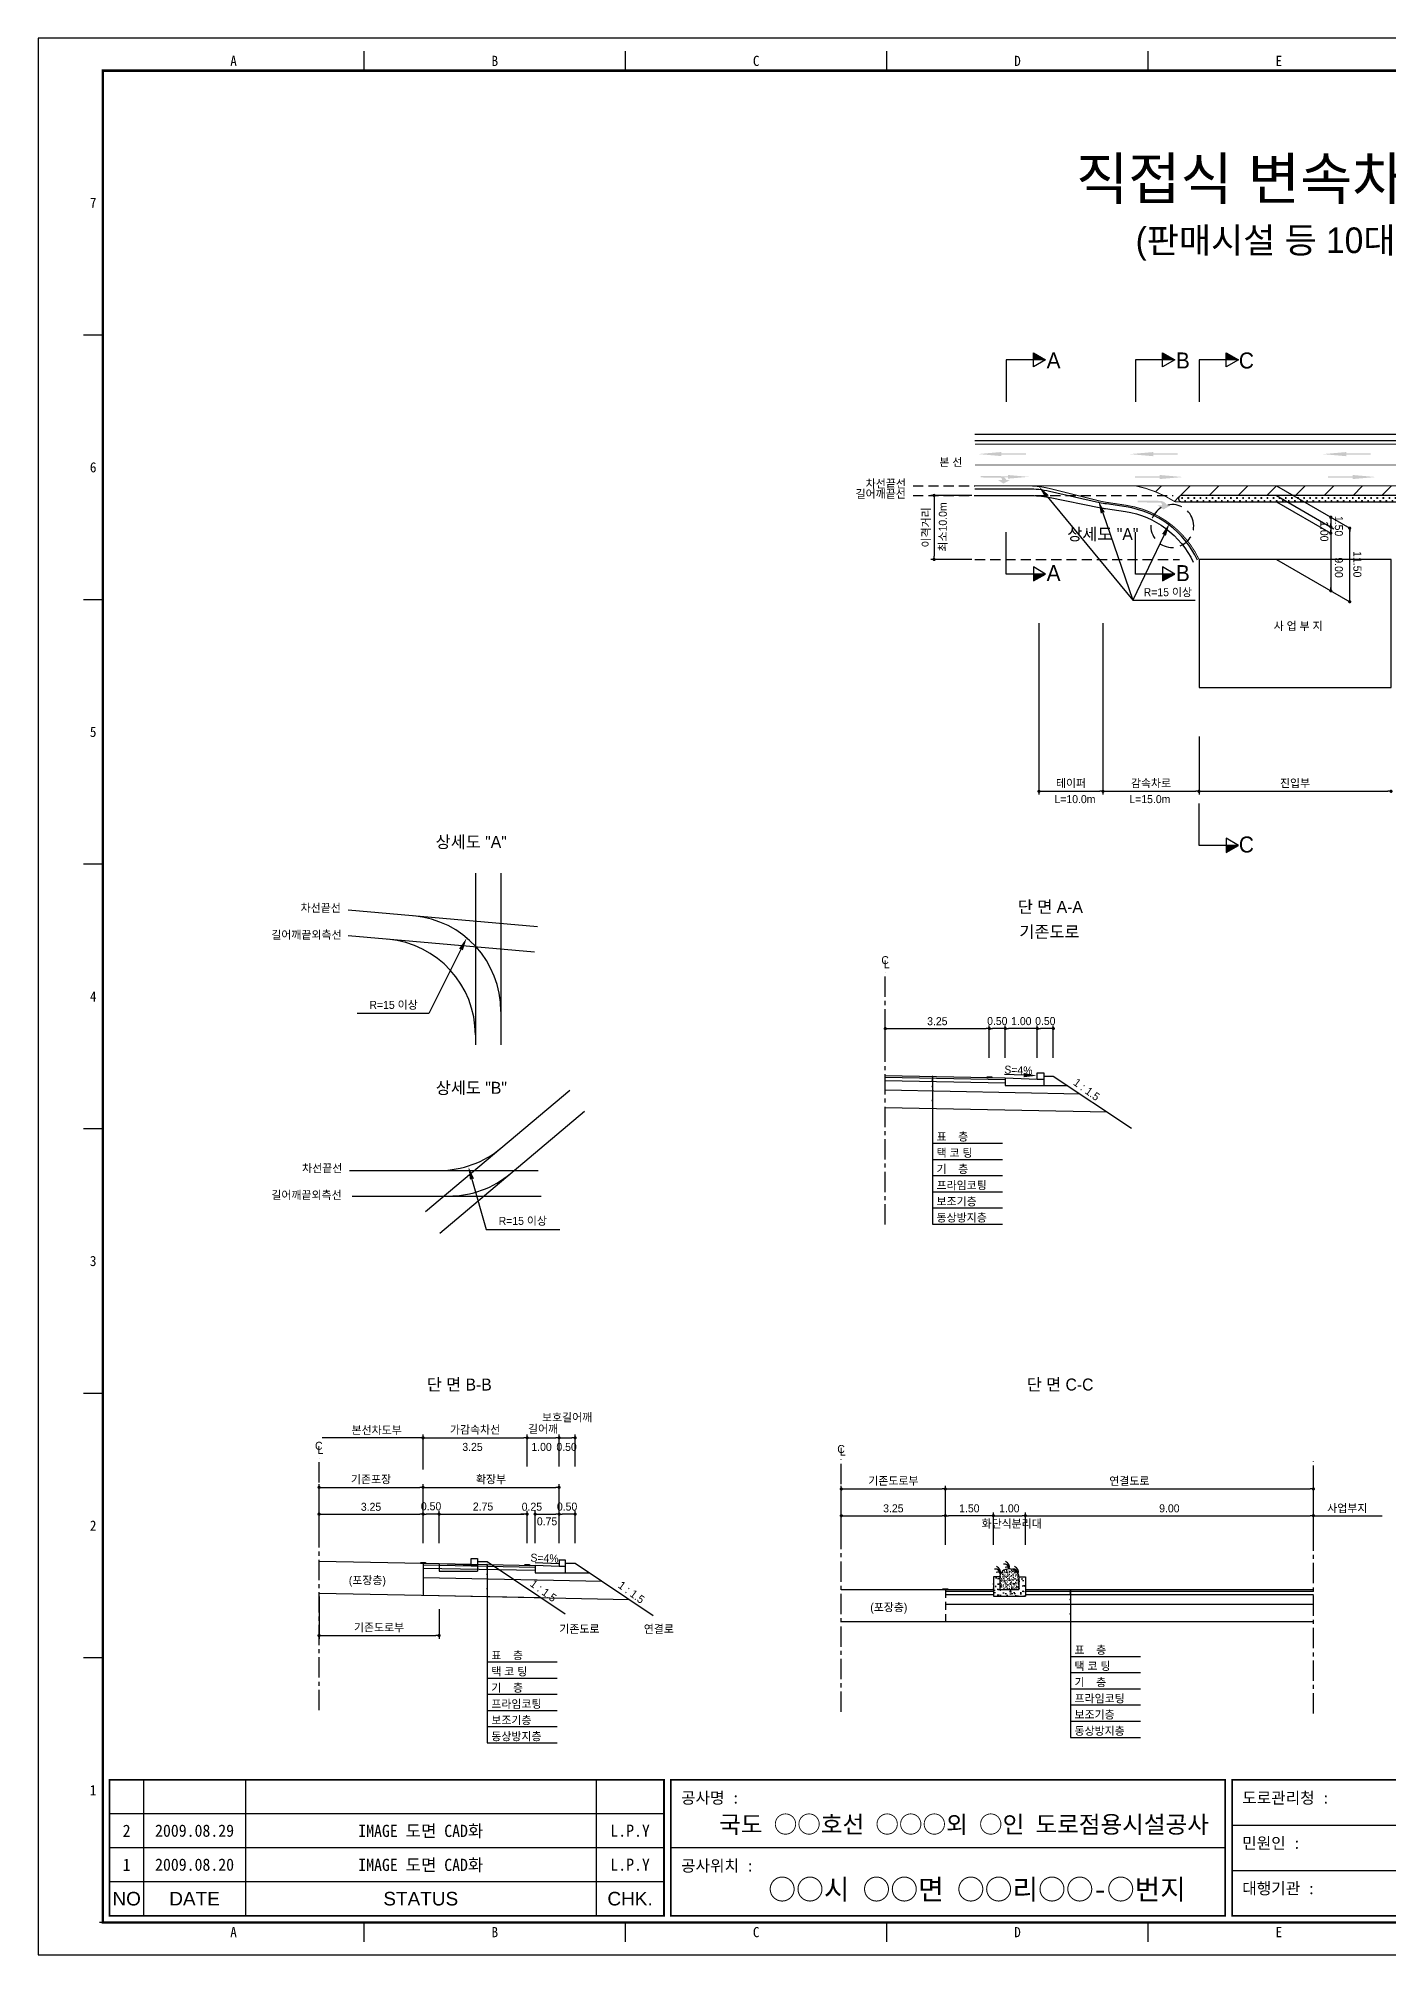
# Model space of a CAD drawing. Header units: millimetres. Extents: x 456 to 879, y -1 to 298.
# Drawn here: x 456.1 to 667, y -1.4 to 297.9 of the extents above; entities that cross this region are included whole.
import ezdxf
from ezdxf.enums import TextEntityAlignment as Align

# ---------------------------------------------------------------- set-up
doc = ezdxf.new("R2010")
doc.units = ezdxf.units.MM
doc.linetypes.add('CENTER', pattern=[50.8, 31.75, -6.35, 6.35, -6.35])
doc.linetypes.add('HIDDEN', pattern=[9.525, 6.35, -3.175])
for name, color, linetype in [('CC-GSTR-0004', 4, 'Continuous'), ('CM-LANE-0030', 30, 'Continuous'), ('CZ-DIMT-0002', 7, 'Continuous'), ('CZ-EXST-0002', 1, 'Continuous'), ('CZ-LIN1-0007', 7, 'Continuous'), ('CZ-LIN2-0003', 3, 'Continuous'), ('CZ-LINE-0001', 7, 'Continuous'), ('CZ-TEXT-BOX0', 7, 'Continuous'), ('TITLE', 7, 'Continuous')]:
    doc.layers.add(name, color=color, linetype=linetype)
doc.styles.add('견고딕', font='arial.ttf')
doc.styles.add('돋움', font='')
doc.styles.add('돋음체', font='')
doc.styles.get('돋움').set_extended_font_data('Dotum')
doc.styles.get('돋음체').set_extended_font_data('DotumChe')

# ---------------------------------------------------------------- blocks, each defined once
blk = doc.blocks.new('_Dot')
at = {"color": 0, "linetype": 'ByBlock', "lineweight": -2}
blk.add_line((-0.5, 0), (-1, 0), dxfattribs=at)
at = {"color": 0, "linetype": 'ByBlock', "const_width": 0.5}
blk.add_lwpolyline([(-0.25, 0, 1), (0.25, 0, 1)], format="xyb", close=True, dxfattribs=at)

msp = doc.modelspace()

# ---------------------------------------------------------------- hatches: boundary and pattern name
at = {"layer": 'CM-LANE-0030'}
h = msp.add_hatch(dxfattribs=at)
h.set_pattern_fill('ANSI31', color=256, style=0)
h.set_pattern_definition([(45, (534.6453, -335.8387), (-2.245064, 2.245064), [])])
h.paths.add_polyline_path([(671, 226.53, -0.768606), (671.25, 225.59, 0.001764), (671.13, 225.53), (672.17, 225.53, -0.102655), (679.31, 227.53), (686.47, 228.03), (627.49, 228.03, -0.092011), (633.66, 225.53), (634.56, 225.53, 0.002052), (634.43, 225.61, -0.737198), (634.72, 226.53)])
at = {"layer": 'CZ-EXST-0002'}
h = msp.add_hatch(dxfattribs=at)
h.set_pattern_fill('AR-CONC', color=256, scale=0.01, style=0)
h.set_pattern_definition([(50, (-502.8357, 3538.4348), (1.8218467, -0.15939086), [0.1905, -2.0955]), (355, (-502.8357, 3538.4348), (-0.3524283, 1.9105664), [0.1524, -1.6764]), (100.451, (-502.6839, 3538.4215), (1.469425, 1.7511669), [0.1619, -1.7809]), (46.1842, (-502.8357, 3538.9428), (2.7107904, -0.4204233), [0.28575, -3.14325]), (96.6356, (-502.6098, 3538.9077), (2.3740423, 2.4742556), [0.24285, -2.67135]), (351.184, (-502.8357, 3538.9428), (2.374046, 2.4742512), [0.2286, -2.5146]), (21, (-502.5817, 3538.8158), (1.5161488, -1.0226552), [0.1905, -2.0955]), (326, (-502.5817, 3538.8158), (0.6180203, 1.8418797), [0.1524, -1.6764]), (71.4514, (-502.4553, 3538.7306), (2.1341649, 0.8192286), [0.1619, -1.7809]), (37.5, (-502.8357, 3538.4348), (0.03088603, 0.84555039), [0, -1.65608, 0, -1.7018, 0, -1.68275]), (7.5, (-502.8357, 3538.4348), (0.66819663, 1.00180575), [0, -0.97028, 0, -1.61798, 0, -0.64135]), (327.5, (-503.4021, 3538.4348), (1.35590595, -0.05728744), [0, -0.635, 0, -1.9812, 0, -2.6289]), (317.5, (-503.6561, 3538.4348), (1.4812918, 0.2542649), [0, -0.8255, 0, -1.31572, 0, -1.8669])])
h.paths.add_polyline_path([(610.28, 54.59), (610.28, 57.59), (609.28, 57.59), (609.28, 55.59), (606.28, 55.59), (606.28, 57.59), (605.28, 57.59), (605.28, 54.59)])
h = msp.add_hatch(dxfattribs=at)
h.set_pattern_fill('AR-SAND', color=256, scale=0.01, style=0)
h.set_pattern_definition([(37.5, (-502.83567, 3538.43477), (-0.016000313, 0.489413237), [0, -0.38608, 0, -0.4318, 0, -0.41275]), (7.5, (-502.8357, 3538.4348), (0.44952328, 0.7168251), [0, -0.20828, 0, -0.34798, 0, -0.13335]), (327.5, (-503.1481, 3538.43477), (0.79099237, 0.001437185), [0, -0.127, 0, -0.4572, 0, -0.5969]), (317.5, (-503.1481, 3538.4348), (0.76355645, 0.22292932), [0, -0.0635, 0, -0.29972, 0, -0.3429])])
edge = h.paths.add_edge_path()
edge.add_ellipse((607.78, 57.59), major_axis=(-1.5, 0), ratio=0.829212, start_angle=180, end_angle=360)
edge.add_line((606.28, 57.59), (606.28, 55.59))
edge.add_line((606.28, 55.59), (609.28, 55.59))
edge.add_line((609.28, 55.59), (609.28, 57.59))
at = {"layer": 'CZ-LIN1-0007'}
for points in [[(606.54, 233.31), (606.54, 233.09), (610.36, 233.1), (610.36, 232.88), (606.54, 232.88), (606.54, 232.67), (602.89, 232.99)], [(630.26, 233.3), (630.26, 233.08), (634.08, 233.08), (634.08, 232.87), (630.26, 232.87), (630.26, 232.65), (626.61, 232.98)], [(660.41, 233.3), (660.41, 233.08), (664.23, 233.08), (664.23, 232.87), (660.41, 232.87), (660.41, 232.65), (656.76, 232.98)], [(606.42, 229.55, -0.267976), (607.32, 228.94), (607.88, 228.94), (606.85, 228.37), (606.01, 228.94), (606.63, 228.94, 0.504994), (606.35, 229.31), (603.3, 229.33), (603.3, 229.57)], [(607.55, 229.72), (607.55, 229.53), (604.12, 229.53), (604.12, 229.34), (607.55, 229.34), (607.55, 229.14), (610.82, 229.43)], [(631.24, 229.72), (631.24, 229.51), (627.42, 229.51), (627.42, 229.29), (631.24, 229.29), (631.24, 229.08), (634.89, 229.4)], [(661.39, 229.72), (661.39, 229.51), (657.57, 229.51), (657.57, 229.29), (661.39, 229.29), (661.39, 229.08), (665.04, 229.4)], [(631.38, 225.68, -0.267976), (632.41, 225), (633.04, 225), (631.86, 224.34), (630.92, 224.99), (631.61, 224.99, 0.504994), (631.3, 225.41), (627.84, 225.43), (627.84, 225.7)], [(605.03, 135.57), (605.03, 135.69), (604.28, 135.71), (604.28, 135.58)], [(516.56, 59.7), (516.56, 59.83), (515.81, 59.84), (515.81, 59.72)], [(532.81, 59.38), (532.81, 59.5), (532.06, 59.52), (532.06, 59.39)], [(598.16, 55.59), (598.16, 55.71), (597.41, 55.71), (597.41, 55.59)]]:
    msp.add_hatch(color=256, dxfattribs=at).paths.add_polyline_path(points)
at = {"layer": 'CZ-LIN2-0003'}
h = msp.add_hatch(dxfattribs=at)
h.set_pattern_fill('CROSS', color=256, scale=0.075, style=0)
h.set_pattern_definition([(0, (534.64526, -335.83874), (0.47625, 0.47625), [0.238125, -0.714375]), (90, (534.7643, -335.9578), (-0.47625, 0.47625), [0.238125, -0.714375])])
h.paths.add_polyline_path([(634.72, 226.53, 0.737198), (634.43, 225.61, -0.002052), (634.56, 225.53), (671.13, 225.53, -0.001764), (671.25, 225.59, 0.768606), (671, 226.53)])
at = {"layer": 'CZ-LINE-0001'}
for points in [[(611.54, 248.79), (611.54, 247.7), (613.44, 247.7)], [(631.73, 248.79), (631.73, 247.7), (633.63, 247.7)], [(641.65, 248.79), (641.65, 247.7), (643.56, 247.7)], [(613.44, 214.25), (611.54, 214.25), (611.54, 213.16)], [(633.63, 214.25), (631.73, 214.25), (631.73, 213.16)], [(643.56, 171.86), (641.65, 171.86), (641.65, 170.76)]]:
    msp.add_hatch(color=256, dxfattribs=at).paths.add_polyline_path(points)

# ---------------------------------------------------------------- linework, layer by layer
at = {"color": 0, "linetype": 'ByBlock', "lineweight": -2}
for p, q in [((657.99, 222.87), (657.99, 222.62)), ((657.99, 221.87), (657.99, 222.12)), ((657.99, 221.37), (657.99, 221.12)), ((657.99, 220.87), (657.99, 221.12)), ((660.95, 221.16), (660.95, 220.91)), ((657.99, 211.87), (657.99, 212.12)), ((660.95, 210.16), (660.95, 210.41)), ((515.94, 79.3), (515.69, 79.3)), ((655.53, 67.14), (655.78, 67.14))]:
    msp.add_line(p, q, dxfattribs=at)
at = {"color": 0, "linetype": 'ByBlock', "const_width": 0.25}
for points in [[(657.99, 223, 1), (657.99, 223.25, 1)], [(657.99, 221.75, 1), (657.99, 221.5, 1)], [(657.99, 221.5, 1), (657.99, 221.75, 1)], [(660.95, 221.29, 1), (660.95, 221.54, 1)], [(657.99, 220.75, 1), (657.99, 220.5, 1)], [(657.99, 211.75, 1), (657.99, 211.5, 1)], [(660.95, 210.04, 1), (660.95, 209.79, 1)], [(516.06, 79.3, 1), (516.31, 79.3, 1)], [(655.41, 67.14, 1), (655.16, 67.14, 1)]]:
    msp.add_lwpolyline(points, format="xyb", close=True, dxfattribs=at)
at = {"layer": 'CC-GSTR-0004'}
for p, q in [((607.15, 135.52), (607.15, 134.32)), ((607.15, 135.52), (612.15, 135.32)), ((612.15, 135.32), (612.15, 136.32)), ((612.15, 136.32), (613.15, 136.32)), ((612.15, 135.32), (613.15, 135.32)), ((613.15, 136.32), (613.15, 134.32)), ((607.15, 134.32), (613.15, 134.32))]:
    msp.add_line(p, q, dxfattribs=at)
for points in [[(727.41, 236.03), (602.41, 236.03)], [(727.41, 235.03), (602.41, 235.03)], [(538.44, 59.21), (537.44, 59.21), (533.69, 59.36), (533.69, 58.21), (538.44, 58.21), (538.44, 60.21), (537.44, 60.21), (537.44, 59.21)]]:
    msp.add_lwpolyline(points, dxfattribs=at)
for points in [[(637.19, 216.42, 0.250676), (626.03, 224.73), (622.95, 225.19), (622.95, 225.19, -0.018175), (621.88, 225.39), (621.88, 225.39), (614.04, 227.16), (614.04, 227.16, 0.055452), (610.75, 227.53), (602.41, 227.53)], [(602.41, 226.53), (610.92, 226.53, -0.049659), (613.88, 226.23), (622.05, 224.59, 0.012396), (622.78, 224.46), (625.92, 223.99, -0.250676), (636.51, 216.1)]]:
    msp.add_lwpolyline(points, format="xyb", dxfattribs=at)
at = {"layer": 'CM-LANE-0030', "const_width": 0.15}
msp.add_lwpolyline([(727.41, 231.28), (602.41, 231.28)], dxfattribs=at)
msp.add_lwpolyline([(627.49, 228.03), (686.47, 228.03), (679.31, 227.53, 0.102655), (672.17, 225.53), (633.66, 225.53, 0.092011)], format="xyb", close=True, dxfattribs=at)
at = {"layer": 'CZ-EXST-0002'}
for p, q in [((524.37, 167.49), (524.37, 140.71)), ((528.36, 167.49), (528.36, 140.71)), ((534.07, 159.12), (504.48, 161.75)), ((533.58, 155.15), (504.48, 157.74)), ((516.58, 114.65), (539.13, 133.64)), ((518.79, 111.28), (541.39, 130.31)), ((504.71, 121.07), (534.18, 121.07)), ((505.12, 117.07), (534.66, 117.07)), ((499.94, 60.03), (518.69, 59.66)), ((523.69, 60.46), (524.69, 60.46)), ((523.69, 59.46), (523.69, 60.46)), ((524.69, 60.46), (524.69, 58.46)), ((524.69, 59.96), (526.19, 59.96)), ((526.19, 59.96), (538.39, 51.82)), ((518.69, 59.66), (523.69, 59.46)), ((518.69, 59.66), (518.69, 58.46)), ((518.69, 58.46), (524.69, 58.46)), ((523.69, 59.46), (524.69, 59.46)), ((499.94, 55.03), (534.61, 54.34)), ((581.53, 55.59), (597.78, 55.59)), ((581.53, 50.59), (597.78, 50.59))]:
    msp.add_line(p, q, dxfattribs=at)
at = {"layer": 'CZ-LIN1-0007'}
for p, q in [((604.28, 135.71), (605.03, 135.69)), ((604.28, 135.58), (605.03, 135.57)), ((605.03, 135.69), (605.03, 135.57)), ((515.81, 59.84), (516.56, 59.83)), ((515.81, 59.72), (516.56, 59.7)), ((516.56, 59.83), (516.56, 59.7)), ((532.06, 59.52), (532.81, 59.5)), ((532.06, 59.39), (532.81, 59.38)), ((532.81, 59.5), (532.81, 59.38)), ((597.41, 55.59), (597.41, 55.71)), ((597.41, 55.71), (598.16, 55.71)), ((598.16, 55.59), (597.41, 55.59)), ((598.16, 55.71), (598.16, 55.59))]:
    msp.add_line(p, q, dxfattribs=at)
at = {"layer": 'CZ-LIN1-0007', "const_width": 0.15}
msp.add_lwpolyline([(727.41, 234.53), (602.41, 234.53)], dxfattribs=at)
msp.add_lwpolyline([(637.41, 216.53, 0.250676), (626.06, 224.98), (623.13, 225.42), (623.13, 225.42, -0.024027), (621.71, 225.7), (621.71, 225.7), (614.21, 227.58), (614.21, 227.58, 0.061321), (610.57, 228.03), (602.41, 228.03)], format="xyb", dxfattribs=at)
at = {"layer": 'CZ-LIN1-0007', "linetype": 'HIDDEN', "const_width": 0.15}
msp.add_lwpolyline([(610.57, 228.03), (627.49, 228.03)], dxfattribs=at)
at = {"layer": 'CZ-LIN2-0003'}
for p, q in [((588.4, 135.9), (607.15, 135.52)), ((588.4, 135.65), (607.15, 135.27)), ((588.4, 135.15), (607.15, 134.77)), ((613.15, 135.82), (614.65, 135.82)), ((614.65, 135.82), (626.86, 127.69)), ((588.4, 133.65), (618.83, 133.04)), ((613.15, 134.32), (616.9, 134.32)), ((588.4, 130.9), (623.08, 130.21)), ((516.19, 59.71), (516.19, 54.71)), ((516.19, 59.71), (533.69, 59.36)), ((516.19, 59.46), (533.69, 59.11)), ((516.19, 58.96), (533.69, 58.61)), ((516.19, 57.46), (544.15, 56.9)), ((538.44, 59.71), (539.94, 59.71)), ((538.44, 58.21), (542.19, 58.21)), ((539.94, 59.71), (552.14, 51.57)), ((606.28, 57.59), (605.28, 57.59)), ((605.28, 57.59), (605.28, 54.59)), ((606.28, 57.59), (606.28, 55.59)), ((609.28, 57.59), (609.28, 55.59)), ((609.28, 57.59), (610.28, 57.59)), ((610.28, 57.59), (610.28, 54.59)), ((516.19, 54.71), (548.4, 54.07)), ((597.78, 55.59), (605.28, 55.59)), ((597.78, 55.34), (605.28, 55.34)), ((597.78, 54.84), (605.28, 54.84)), ((605.28, 54.59), (610.28, 54.59)), ((606.28, 55.59), (609.28, 55.59)), ((610.28, 55.59), (655.28, 55.59)), ((610.28, 55.34), (655.28, 55.34)), ((610.28, 54.84), (655.28, 54.84)), ((597.78, 53.34), (655.28, 53.34)), ((597.78, 50.59), (655.28, 50.59))]:
    msp.add_line(p, q, dxfattribs=at)
msp.add_lwpolyline([(634.72, 226.53, 0.737198), (634.43, 225.61, -0.002052), (634.56, 225.53), (671.13, 225.53, -0.001764), (671.25, 225.59, 0.768606), (671, 226.53)], format="xyb", close=True, dxfattribs=at)
msp.add_lwpolyline([(667.41, 216.53), (637.41, 216.53), (637.41, 196.53), (667.41, 196.53)], close=True, dxfattribs=at)
for centre, radius, start, end in [((513.36, 145.91), 15, 0, 84.9204), ((509.37, 142.24), 15, 0, 84.9204), ((518.74, 136.07), 15, 270, 310.097), ((520.2, 132.07), 15, 270, 310.097), ((606.8, 59.06), 1, 347.1802, 67.3267), ((605.52, 57.93), 0.88, 7.8639, 92.7752), ((605.98, 57.9), 0.44, 19.771, 124.0366), ((605.41, 58.27), 1, 347.1802, 67.3267), ((606.91, 58.71), 0.88, 7.8639, 92.7752), ((607.37, 58.68), 0.44, 19.771, 124.0366), ((608.3, 57.93), 0.88, 7.8639, 92.7752), ((608.76, 57.9), 0.44, 19.771, 124.0366), ((608.2, 58.27), 1, 347.1802, 67.3267)]:
    msp.add_arc(centre, radius, start, end, dxfattribs=at)
msp.add_ellipse((607.78, 57.59), major_axis=(-1.5, 0), ratio=0.829212, start_param=3.141593, end_param=6.283185, dxfattribs=at)
at = {"layer": 'CZ-LINE-0001'}
for p, q in [((611.54, 246.6), (611.54, 248.79)), ((611.54, 248.79), (613.44, 247.7)), ((631.73, 246.6), (631.73, 248.79)), ((631.73, 248.79), (633.63, 247.7)), ((641.65, 246.6), (641.65, 248.79)), ((641.65, 248.79), (643.56, 247.7)), ((613.44, 247.7), (607.3, 247.7)), ((607.3, 247.7), (607.3, 241.15)), ((613.44, 247.7), (611.54, 246.6)), ((633.63, 247.7), (627.49, 247.7)), ((627.49, 247.7), (627.49, 241.15)), ((633.63, 247.7), (631.73, 246.6)), ((643.56, 247.7), (637.41, 247.7)), ((637.41, 247.7), (637.41, 241.15)), ((643.56, 247.7), (641.65, 246.6)), ((649.5, 228.03), (660.95, 221.41)), ((601.91, 226.53), (595.53, 226.53)), ((596.03, 226.03), (596.03, 217.03)), ((649.5, 226.53), (658.49, 221.33)), ((649.5, 225.53), (657.99, 220.62)), ((657.99, 223.12), (657.99, 211.62)), ((607.3, 214.25), (607.3, 220.79)), ((627.49, 214.25), (627.49, 220.79)), ((660.95, 209.91), (660.95, 221.41)), ((601.91, 216.53), (595.53, 216.53)), ((649.5, 216.53), (660.95, 209.91)), ((613.44, 214.25), (607.3, 214.25)), ((613.44, 214.25), (611.54, 215.35)), ((611.54, 215.35), (611.54, 213.16)), ((611.54, 213.16), (613.44, 214.25)), ((633.63, 214.25), (627.49, 214.25)), ((633.63, 214.25), (631.73, 215.35)), ((631.73, 215.35), (631.73, 213.16)), ((631.73, 213.16), (633.63, 214.25)), ((627.06, 210.16), (636.8, 210.16)), ((612.41, 206.58), (612.41, 179.8)), ((622.41, 206.58), (622.41, 179.8)), ((622.41, 206.58), (622.41, 179.8)), ((637.41, 188.85), (637.41, 179.8)), ((637.41, 188.85), (637.41, 179.8)), ((612.91, 180.3), (621.91, 180.3)), ((622.91, 180.3), (636.91, 180.3)), ((637.91, 180.3), (666.91, 180.3)), ((637.41, 171.86), (637.41, 178.4)), ((643.56, 171.86), (637.41, 171.86)), ((643.56, 171.86), (641.65, 172.96)), ((641.65, 172.96), (641.65, 170.76)), ((641.65, 170.76), (643.56, 171.86)), ((588.4, 138.69), (588.4, 143.74)), ((604.65, 138.69), (604.65, 143.74)), ((604.65, 138.69), (604.65, 143.74)), ((607.15, 138.69), (607.15, 143.74)), ((607.15, 138.69), (607.15, 143.74)), ((612.15, 138.69), (612.15, 143.74)), ((612.15, 141.14), (612.15, 143.74)), ((614.65, 138.69), (614.65, 143.74)), ((588.9, 143.24), (604.15, 143.24)), ((606.65, 143.24), (605.15, 143.24)), ((611.65, 143.24), (607.65, 143.24)), ((614.15, 143.24), (612.65, 143.24)), ((595.76, 135.76), (595.76, 112.68)), ((595.76, 125.34), (606.69, 125.34)), ((595.76, 122.8), (606.69, 122.8)), ((595.76, 120.27), (606.69, 120.27)), ((595.76, 117.74), (606.69, 117.74)), ((595.76, 115.21), (606.69, 115.21)), ((595.76, 112.68), (606.69, 112.68)), ((516.19, 79.3), (500.44, 79.3)), ((516.19, 74.33), (516.19, 79.8)), ((516.19, 74.83), (516.19, 79.8)), ((516.69, 79.3), (531.94, 79.3)), ((532.44, 74.83), (532.44, 79.8)), ((532.44, 74.83), (532.44, 79.8)), ((532.94, 79.3), (536.94, 79.3)), ((537.44, 74.83), (537.44, 79.8)), ((537.44, 74.83), (537.44, 79.8)), ((537.94, 79.3), (539.44, 79.3)), ((539.94, 74.83), (539.94, 79.8)), ((499.94, 67.88), (499.94, 72.06)), ((516.19, 67.88), (516.19, 72.06)), ((516.19, 67.88), (516.19, 72.06)), ((537.44, 67.88), (537.44, 72.06)), ((500.44, 71.56), (515.69, 71.56)), ((516.69, 71.56), (536.94, 71.56)), ((581.53, 67.64), (581.53, 71.81)), ((582.03, 71.31), (597.28, 71.31)), ((597.78, 67.64), (597.78, 71.81)), ((597.78, 67.64), (597.78, 71.81)), ((598.28, 71.31), (654.78, 71.31)), ((655.28, 67.64), (655.28, 71.81)), ((499.94, 62.83), (499.94, 67.88)), ((500.44, 67.38), (515.69, 67.38)), ((516.19, 62.83), (516.19, 67.88)), ((516.19, 62.83), (516.19, 67.88)), ((518.19, 67.38), (516.69, 67.38)), ((518.69, 62.83), (518.69, 67.88)), ((518.69, 62.83), (518.69, 67.88)), ((519.19, 67.38), (531.94, 67.38)), ((531.94, 67.38), (531.44, 67.38)), ((532.44, 62.83), (532.44, 67.88)), ((532.44, 62.83), (532.44, 67.88)), ((533.69, 62.83), (533.69, 67.88)), ((533.69, 62.83), (533.69, 67.88)), ((534.19, 67.38), (534.69, 67.38)), ((534.19, 67.38), (536.94, 67.38)), ((537.44, 62.83), (537.44, 67.88)), ((537.44, 65.27), (537.44, 67.88)), ((539.44, 67.38), (537.94, 67.38)), ((539.94, 62.83), (539.94, 67.88)), ((581.53, 62.59), (581.53, 67.64)), ((582.03, 67.14), (597.28, 67.14)), ((597.78, 62.59), (597.78, 67.64)), ((597.78, 62.59), (597.78, 67.64)), ((604.78, 67.14), (598.28, 67.14)), ((605.28, 62.59), (605.28, 67.64)), ((605.28, 62.59), (605.28, 67.64)), ((605.78, 67.14), (609.78, 67.14)), ((610.28, 62.59), (610.28, 67.64)), ((610.28, 62.59), (610.28, 67.64)), ((610.78, 67.14), (654.78, 67.14)), ((655.28, 62.59), (655.28, 67.64)), ((655.28, 62.59), (655.28, 67.64)), ((655.78, 67.14), (666, 67.14)), ((526.2, 59.51), (526.2, 31.65)), ((499.94, 54.53), (499.94, 47.92)), ((617.31, 55.59), (617.31, 32.51)), ((518.69, 52.53), (518.69, 47.92)), ((500.44, 48.42), (518.19, 48.42)), ((617.31, 45.16), (628.25, 45.16)), ((526.2, 44.31), (537.13, 44.31)), ((617.31, 42.63), (628.25, 42.63)), ((526.2, 41.78), (537.13, 41.78)), ((526.2, 39.25), (537.13, 39.25)), ((617.31, 40.1), (628.25, 40.1)), ((526.2, 36.71), (537.13, 36.71)), ((617.31, 37.57), (628.25, 37.57)), ((526.2, 34.18), (537.13, 34.18)), ((617.31, 35.04), (628.25, 35.04)), ((526.2, 31.65), (537.13, 31.65)), ((617.31, 32.51), (628.25, 32.51))]:
    msp.add_line(p, q, dxfattribs=at)
at = {"layer": 'CZ-LINE-0001', "linetype": 'HIDDEN', "ltscale": 0.25}
for p, q in [((592.75, 228.03), (602.41, 228.03)), ((592.75, 226.53), (633.35, 226.53)), ((602.41, 216.53), (634.36, 216.53))]:
    msp.add_line(p, q, dxfattribs=at)
at = {"layer": 'CZ-LINE-0001', "linetype": 'HIDDEN', "ltscale": 0.35}
msp.add_line((636.55, 222.14), (636.55, 222.14), dxfattribs=at)
at = {"layer": 'CZ-LINE-0001', "linetype": 'CENTER', "ltscale": 0.1}
for p, q in [((588.4, 112.62), (588.4, 152)), ((499.94, 36.76), (499.94, 76.14)), ((581.53, 36.51), (581.53, 75.9)), ((655.28, 36.26), (655.28, 75.65))]:
    msp.add_line(p, q, dxfattribs=at)
at = {"layer": 'CZ-LINE-0001', "linetype": 'HIDDEN', "ltscale": 0.2}
msp.add_line((597.78, 55.59), (597.78, 50.59), dxfattribs=at)
at = {"layer": 'CZ-LINE-0001'}
for points in [[(613.67, 226.37), (627.06, 210.16)], [(622.36, 223.81), (627.06, 210.16)], [(631.94, 220.37), (627.06, 210.16)], [(522.11, 155.61), (517.1, 145.58), (505.87, 145.58)], [(610.03, 135.96), (607.03, 136.08)], [(523.83, 119.73), (526.06, 111.84), (537.55, 111.84)], [(537.33, 59.62), (533.69, 59.77)]]:
    msp.add_lwpolyline(points, dxfattribs=at)
at = {"layer": 'CZ-LINE-0001', "linetype": 'HIDDEN', "ltscale": 0.35}
msp.add_arc((633.23, 221.75), 3.35, 6.7667, 6.749, dxfattribs=at)
at = {"layer": 'CZ-LINE-0001', "linetype": 'ByBlock'}
for centre, start, end in [((595.75, 135.01), 0, 180), ((595.75, 135.01), 0, 180), ((595.75, 135.01), 180, 0), ((595.75, 135.01), 180, 0), ((595.76, 135.7), 0, 180), ((595.76, 135.7), 0, 180), ((595.76, 135.7), 180, 0), ((595.76, 135.7), 180, 0), ((595.76, 135.5), 0, 180), ((595.76, 135.5), 0, 180), ((595.76, 135.5), 180, 0), ((595.76, 135.5), 180, 0), ((595.76, 135.26), 0, 180), ((595.76, 135.26), 0, 180), ((595.76, 135.26), 180, 0), ((595.76, 135.26), 180, 0), ((595.75, 134.21), 0, 180), ((595.75, 134.21), 0, 180), ((595.75, 134.21), 180, 0), ((595.75, 134.21), 180, 0), ((595.75, 131.98), 0, 180), ((595.75, 131.98), 0, 180), ((595.75, 131.98), 180, 0), ((595.75, 131.98), 180, 0), ((617.31, 55.53), 0, 180), ((617.31, 55.53), 0, 180), ((617.31, 55.53), 180, 0), ((617.31, 55.53), 180, 0), ((617.31, 55.33), 0, 180), ((617.31, 55.33), 0, 180), ((617.31, 55.33), 180, 0), ((617.31, 55.33), 180, 0), ((617.31, 55.09), 0, 180), ((617.31, 55.09), 0, 180), ((617.31, 55.09), 180, 0), ((617.31, 55.09), 180, 0), ((617.31, 54.84), 0, 180), ((617.31, 54.84), 0, 180), ((617.31, 54.84), 180, 0), ((617.31, 54.84), 180, 0), ((617.31, 54.04), 0, 180), ((617.31, 54.04), 0, 180), ((617.31, 54.04), 180, 0), ((617.31, 54.04), 180, 0), ((617.31, 51.81), 0, 180), ((617.31, 51.81), 0, 180), ((617.31, 51.81), 180, 0), ((617.31, 51.81), 180, 0)]:
    msp.add_arc(centre, 0.0625, start, end, dxfattribs=at)
at = {"layer": 'CZ-LINE-0001'}
for centre, start, end in [((526.19, 58.76), 0, 180), ((526.19, 58.76), 0, 180), ((526.19, 58.76), 180, 0), ((526.19, 58.76), 180, 0), ((526.19, 57.97), 0, 180), ((526.19, 57.97), 0, 180), ((526.19, 57.97), 180, 0), ((526.19, 57.97), 180, 0), ((526.2, 59.45), 0, 180), ((526.2, 59.45), 0, 180), ((526.2, 59.45), 180, 0), ((526.2, 59.45), 180, 0), ((526.2, 59.25), 0, 180), ((526.2, 59.25), 0, 180), ((526.2, 59.25), 180, 0), ((526.2, 59.25), 180, 0), ((526.2, 59.01), 0, 180), ((526.2, 59.01), 0, 180), ((526.2, 59.01), 180, 0), ((526.2, 59.01), 180, 0), ((526.19, 55.73), 0, 180), ((526.19, 55.73), 0, 180), ((526.19, 55.73), 180, 0), ((526.19, 55.73), 180, 0)]:
    msp.add_arc(centre, 0.0625, start, end, dxfattribs=at)
for points in [[(613.42, 226.16), (612.4, 227.91), (613.93, 226.58)], [(622.05, 223.7), (621.71, 225.7), (622.68, 223.92)], [(631.64, 220.51), (632.8, 222.18), (632.24, 220.23)], [(521.81, 155.75), (523, 157.39), (522.41, 155.46)], [(610.04, 136.3), (612.03, 135.88), (610.01, 135.63)], [(523.51, 119.64), (523.28, 121.65), (524.15, 119.82)]]:
    msp.add_solid(points, dxfattribs=at)
at = {"layer": 'TITLE', "color": 7, "linetype": 'Continuous'}
for p, q in [((506.99, 292.9), (506.99, 295.92)), ((547.81, 292.9), (547.81, 295.92)), ((588.64, 292.9), (588.64, 295.92)), ((629.46, 292.9), (629.46, 295.92)), ((466.16, 251.57), (463.14, 251.57)), ((466.16, 210.24), (463.14, 210.24)), ((466.16, 168.91), (463.14, 168.91)), ((466.16, 127.58), (463.14, 127.58)), ((466.16, 86.25), (463.14, 86.25)), ((466.16, 44.92), (463.14, 44.92)), ((506.99, 0.57), (506.99, 3.59)), ((547.81, 0.57), (547.81, 3.59)), ((588.64, 0.57), (588.64, 3.59)), ((629.46, 0.57), (629.46, 3.59))]:
    msp.add_line(p, q, dxfattribs=at)
at = {"layer": 'TITLE', "ltscale": 150}
for p, q in [((472.53, 25.88), (472.53, 4.65)), ((488.45, 25.88), (488.45, 4.65)), ((543.22, 25.88), (543.22, 4.65)), ((553.83, 20.57), (467.22, 20.57)), ((642.57, 18.8), (729.18, 18.8)), ((553.83, 15.27), (467.22, 15.27)), ((641.51, 15.27), (554.9, 15.27)), ((553.83, 9.96), (467.22, 9.96)), ((642.57, 11.73), (729.18, 11.73))]:
    msp.add_line(p, q, dxfattribs=at)
at = {"layer": 'TITLE'}
msp.add_line((874.52, 3.59), (465.66, 3.59), dxfattribs=at)
msp.add_lwpolyline([(456.08, -1.44), (879.44, -1.44), (879.44, 297.94), (456.08, 297.94)], close=True, dxfattribs=at)
at = {"layer": 'TITLE', "linetype": 'Continuous', "const_width": 0.403}
msp.add_lwpolyline([(466.16, 3.59), (466.16, 292.9), (874.41, 292.9), (874.41, 3.59)], close=True, dxfattribs=at)
at = {"layer": 'TITLE', "ltscale": 150, "const_width": 0.265}
for points in [[(467.22, 25.88), (553.83, 25.88), (553.83, 4.65), (467.22, 4.65)], [(554.9, 25.88), (641.51, 25.88), (641.51, 4.65), (554.9, 4.65)], [(729.18, 4.65), (642.57, 4.65), (642.57, 25.88), (729.18, 25.88)]]:
    msp.add_lwpolyline(points, close=True, dxfattribs=at)

# ---------------------------------------------------------------- block references
at = {"layer": 'CZ-LINE-0001', "xscale": 0.5, "yscale": 0.5, "zscale": 0.5}
for p, rotation in [((596.03, 226.53), 90), ((596.03, 216.53), 270), ((612.41, 180.3), 180), ((622.41, 180.3), 180), ((637.41, 180.3), 180), ((588.4, 143.24), 180), ((604.65, 143.24), 180), ((607.15, 143.24), 180), ((612.15, 143.24), 180), ((516.19, 79.3), 180), ((532.44, 79.3), 180), ((537.44, 79.3), 180), ((499.94, 71.56), 180), ((516.19, 71.56), 180), ((581.53, 71.31), 180), ((597.78, 71.31), 180), ((499.94, 67.38), 180), ((516.19, 67.38), 180), ((518.69, 67.38), 180), ((533.69, 67.38), 180), ((533.69, 67.38), 180), ((537.44, 67.38), 180), ((581.53, 67.14), 180), ((597.78, 67.14), 180), ((605.28, 67.14), 180), ((610.28, 67.14), 180), ((499.94, 48.42), 180)]:
    msp.add_blockref('_Dot', p, dxfattribs=dict(at, rotation=rotation))
for p in [(622.41, 180.3), (637.41, 180.3), (667.41, 180.3), (604.65, 143.24), (607.15, 143.24), (612.15, 143.24), (614.65, 143.24), (532.44, 79.3), (537.44, 79.3), (539.94, 79.3), (516.19, 71.56), (537.44, 71.56), (597.78, 71.31), (655.28, 71.31), (516.19, 67.38), (518.69, 67.38), (532.44, 67.38), (532.44, 67.38), (537.44, 67.38), (539.94, 67.38), (597.78, 67.14), (605.28, 67.14), (610.28, 67.14), (655.28, 67.14), (518.69, 48.42)]:
    msp.add_blockref('_Dot', p, dxfattribs=at)

# ---------------------------------------------------------------- texts
at = {"layer": 'CZ-DIMT-0002', "style": '돋움'}
for s, height, p in [('A', 2.5, (614.69, 247.61)), ('B', 2.5, (634.88, 247.61)), ('C', 2.5, (644.81, 247.61)), ('본 선', 1.25, (598.64, 231.72)), ('길어깨끝선', 1.25, (587.68, 226.77)), ('차선끝선', 1.25, (588.48, 228.36)), ('상세도 "A"', 1.875, (622.38, 220.48)), ('A', 2.5, (614.69, 214.39)), ('B', 2.5, (634.88, 214.39)), ('R=15 이상', 1.25, (632.54, 211.41)), ('사 업 부 지', 1.25, (652.9, 206.12)), ('L=10.0m', 1.25, (618.03, 179.08)), ('L=15.0m', 1.25, (629.73, 179.08)), ('C', 2.5, (644.81, 171.99)), ('차선끝선', 1.25, (500.2, 162.09)), ('길어깨끝외측선', 1.25, (497.97, 157.89)), ('C', 1.25, (588.37, 153.93)), ('L', 1.25, (588.63, 153.27)), ('R=15 이상', 1.25, (511.58, 146.94)), ('차선끝선', 1.25, (500.43, 121.41)), ('길어깨끝외측선', 1.25, (497.98, 117.23)), ('R=15 이상', 1.25, (531.77, 113.2)), ('C', 1.25, (499.9, 78.06)), ('L', 1.25, (500.16, 77.41)), ('C', 1.25, (581.49, 77.56)), ('L', 1.25, (581.76, 77.16))]:
    msp.add_text(s, height=height, dxfattribs=at).set_placement(p, align=Align.MIDDLE_CENTER)
msp.add_text('최소10.0m', height=1.25, rotation=90, dxfattribs=at).set_placement((598.01, 217.76))
for s, rotation, p in [('S=4%', 357.7094, (609.2, 136.75)), ('1 : 1.5', 323.8881, (619.86, 133.71)), ('S=4%', 357.7094, (535.17, 60.51)), ('1 : 1.5', 323.8881, (534.99, 55.42)), ('1 : 1.5', 323.8881, (548.74, 55.17))]:
    msp.add_text(s, height=1.25, rotation=rotation, dxfattribs=at).set_placement(p, align=Align.MIDDLE_CENTER)
for s, p in [('표    층', (596.41, 125.72)), ('택 코 팅', (596.41, 123.19)), ('기    층', (596.41, 120.66)), ('프라임코팅', (596.41, 118.13)), ('보조기층', (596.41, 115.6)), ('동상방지층', (596.41, 113.07)), ('3.25', (522.32, 77.26)), ('1.00', (533.11, 77.26)), ('0.50', (537.02, 77.26)), ('사업부지', (657.44, 67.67)), ('화단식분리대', (603.43, 65.26)), ('(포장층)', (504.59, 56.42)), ('(포장층)', (586.05, 52.21)), ('기존도로', (537.48, 48.82)), ('연결로', (550.67, 48.82)), ('표    층', (526.85, 44.7)), ('표    층', (617.96, 45.55)), ('택 코 팅', (526.85, 42.17)), ('택 코 팅', (617.96, 43.02)), ('기    층', (526.85, 39.63)), ('프라임코팅', (617.96, 37.96)), ('기    층', (617.96, 40.49)), ('프라임코팅', (526.85, 37.1)), ('보조기층', (526.85, 34.57)), ('보조기층', (617.96, 35.43)), ('동상방지층', (526.85, 32.04)), ('동상방지층', (617.96, 32.89))]:
    msp.add_text(s, height=1.25, dxfattribs=at).set_placement(p)
at = {"layer": 'CZ-DIMT-0002', "char_height": 1.25, "attachment_point": 5, "rotation": 270, "style": '돋움'}
for s, insert in [('1.00', (656.98, 220.92)), ('1.50', (659.25, 221.74)), ('9.00', (659.25, 215.26)), ('11.50', (662.14, 215.77))]:
    msp.add_mtext(s, dxfattribs=dict(at, insert=insert))
at = {"layer": 'CZ-DIMT-0002', "insert": (508.94, 80.44), "char_height": 1.25, "attachment_point": 5, "style": '돋움'}
msp.add_mtext('본선차도부', dxfattribs=at)
at = {"layer": 'CZ-LINE-0001', "insert": (594.84, 221.53), "char_height": 1.25, "attachment_point": 5, "rotation": 90, "style": '돋움'}
msp.add_mtext('\\A1;이격거리', dxfattribs=at)
at = {"layer": 'CZ-LINE-0001', "char_height": 1.25, "attachment_point": 5, "style": '돋움'}
for s, insert in [('\\A1;테이퍼', (617.41, 181.5)), ('\\A1;감속차로', (629.91, 181.5)), ('\\A1;진입부', (652.41, 181.5)), ('\\A1;3.25', (596.53, 144.38)), ('\\A1;0.50', (605.9, 144.41)), ('\\A1;1.00', (609.65, 144.39)), ('\\A1;0.50', (613.4, 144.41)), ('\\A1;가감속차선', (524.31, 80.5)), ('\\A1;길어깨', (534.94, 80.62)), ('\\A1;보호길어깨', (538.69, 82.42)), ('\\A1;기존포장', (508.06, 72.75)), ('\\A1;확장부', (526.81, 72.75)), ('\\A1;기존도로부', (589.66, 72.51)), ('\\A1;연결도로', (626.53, 72.5)), ('\\A1;3.25', (508.06, 68.52)), ('\\A1;0.50', (517.44, 68.6)), ('\\A1;2.75', (525.56, 68.56)), ('\\A1;0.25', (533.19, 68.53)), ('\\A1;0.50', (538.69, 68.55)), ('\\A1;3.25', (589.66, 68.28)), ('\\A1;1.50', (601.53, 68.28)), ('\\A1;1.00', (607.78, 68.28)), ('\\A1;9.00', (632.78, 68.28)), ('\\A1;0.75', (535.56, 66.25)), ('\\A1;기존도로부', (509.31, 49.61))]:
    msp.add_mtext(s, dxfattribs=dict(at, insert=insert))
at = {"layer": 'CZ-TEXT-BOX0', "style": '돋움'}
for s, p in [('상세도 "A"', (523.71, 172.4)), ('단 면 A-A', (614.19, 162.25)), ('기존도로', (614.04, 158.35)), ('상세도 "B"', (523.73, 133.98)), ('단 면 B-B', (521.84, 87.63)), ('단 면 C-C', (615.7, 87.63))]:
    msp.add_text(s, height=1.875, dxfattribs=at).set_placement(p, align=Align.MIDDLE_CENTER)
at = {"layer": 'TITLE', "color": 3, "linetype": 'Continuous', "style": '돋음체'}
for s, p in [('A', (486.58, 294.41)), ('B', (527.4, 294.41)), ('C', (568.23, 294.41)), ('D', (609.05, 294.41)), ('E', (649.87, 294.41)), ('7', (464.65, 272.24)), ('6', (464.65, 230.91)), ('5', (464.65, 189.58)), ('4', (464.65, 148.25)), ('3', (464.65, 106.92)), ('2', (464.65, 65.59)), ('1', (464.65, 24.26)), ('A', (486.58, 2.08)), ('B', (527.4, 2.08)), ('C', (568.23, 2.08)), ('D', (609.05, 2.08)), ('E', (649.87, 2.08))]:
    msp.add_text(s, height=1.59, dxfattribs=at).set_placement(p, align=Align.MIDDLE)
at = {"layer": 'TITLE', "style": '돋움'}
for s, height, p in [('직접식 변속차로 계획평면도', 6.5, (669.5, 276.02)), ('(판매시설 등 10대이하 : 2차로 1개소)', 4, (669.55, 266.39))]:
    msp.add_text(s, height=height, dxfattribs=at).set_placement(p, align=Align.MIDDLE_CENTER)
at = {"layer": 'TITLE', "style": '돋음체'}
for s, p in [('공사명 : ', (556.49, 22.16)), ('도로관리청 :', (644.16, 22.16)), ('민원인 :', (644.16, 15.09)), ('공사위치 :', (556.49, 11.55)), ('대행기관 :', (644.16, 8.01))]:
    msp.add_text(s, height=1.804, dxfattribs=at).set_placement(p)
at = {"layer": 'TITLE', "color": 1, "linetype": 'Continuous', "style": '돋음체'}
msp.add_text('2', height=1.91, dxfattribs=at).set_placement((469.88, 17.92), align=Align.MIDDLE)
at = {"layer": 'TITLE', "linetype": 'Continuous'}
for s, height, style, p in [('2009.08.29', 1.91, '돋음체', (480.49, 17.92)), ('L.P.Y', 1.91, '돋음체', (548.53, 17.92)), ('1', 1.91, '돋음체', (469.88, 12.61)), ('2009.08.20', 1.91, '돋음체', (480.49, 12.61)), ('L.P.Y', 1.91, '돋음체', (548.53, 12.61)), ('NO', 2.122, '견고딕', (469.88, 7.31)), ('DATE', 2.122, '견고딕', (480.49, 7.31)), ('STATUS', 2.122, '견고딕', (515.83, 7.31)), ('CHK.', 2.122, '견고딕', (548.53, 7.31))]:
    msp.add_text(s, height=height, dxfattribs=dict(at, style=style)).set_placement(p, align=Align.MIDDLE)
at = {"layer": 'TITLE', "style": '돋음체'}
for p in [(515.83, 17.92), (515.83, 12.61)]:
    msp.add_text('IMAGE 도면 CAD화', height=1.9099, dxfattribs=at).set_placement(p, align=Align.MIDDLE)
at = {"layer": 'TITLE', "color": 7, "linetype": 'Continuous', "style": '돋음체'}
for s, height, p in [('국도 ○○호선 ○○○외 ○인 도로점용시설공사', 2.7, (600.7, 18.95)), ('○○시 ○○면 ○○리○○-○번지', 3.1832, (602.73, 8.79))]:
    msp.add_text(s, height=height, dxfattribs=at).set_placement(p, align=Align.MIDDLE)

doc.saveas('drawing.dxf')
